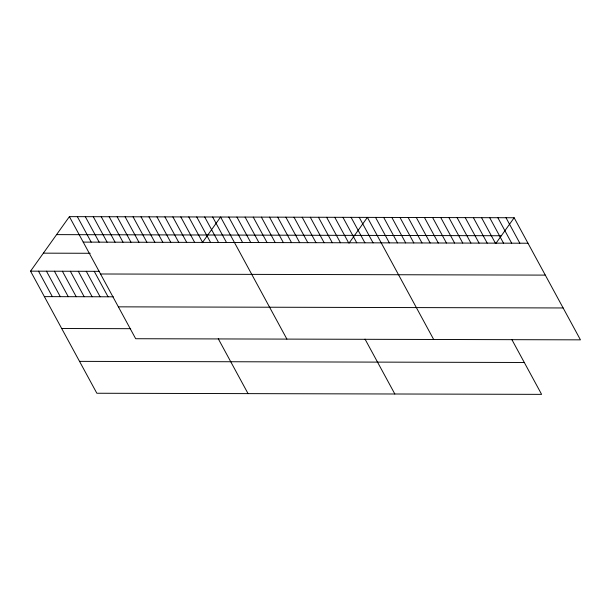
<?xml version="1.0" encoding="UTF-8"?>
<svg xmlns="http://www.w3.org/2000/svg" width="611" height="611" viewBox="0 0 611 611"><rect width="100%" height="100%" fill="white"/><g stroke="black" fill="none" stroke-linecap="round" stroke-linejoin="round"><path stroke-width="0.92" d="M511.812 339.487L541.606 394.362L96.844 393.247L30.55 271.154L69.394 216.638L514.157 217.753L580.45 339.846L135.68 338.723L69.394 216.638M202.294 242.727L220.609 217.012L286.903 339.105M349.064 243.102L367.387 217.386L433.673 339.472M495.842 243.468L514.157 217.753M56.571 234.624L501.341 235.747M83.218 242.109L527.988 243.224M43.366 253.16L90.237 253.282M30.55 271.154L99.532 271.33M100.532 273.988L545.302 275.11M44.382 296.625L113.356 296.801M118.366 306.844L563.136 307.959M61.696 328.512L130.67 328.687M79.529 361.361L524.299 362.483M506.007 217.73L519.839 243.209M497.85 217.715L511.682 243.186M489.701 217.692L503.525 243.163M481.544 217.669L495.376 243.147M473.388 217.653L487.219 243.125M465.238 217.631L479.062 243.102M457.081 217.608L470.913 243.079M448.925 217.592L462.756 243.063M440.775 217.569L454.607 243.041M432.619 217.547L446.45 243.018M424.462 217.531L438.293 243.002M416.312 217.508L430.144 242.979M408.156 217.485L421.987 242.957M400.006 217.47L413.83 242.941M391.85 217.447L405.681 242.918M383.693 217.424L397.524 242.895M375.544 217.401L389.367 242.88M359.23 217.363L373.061 242.834M351.081 217.34L364.912 242.819M342.924 217.325L356.755 242.796M334.767 217.302L348.598 242.773M326.618 217.279L340.449 242.75M318.461 217.264L332.292 242.735M310.304 217.241L324.135 242.712M302.155 217.218L315.986 242.689M365.034 339.12L394.836 393.996M293.998 217.203L307.829 242.674M285.849 217.18L299.673 242.651M277.692 217.157L291.523 242.628M269.535 217.142L283.367 242.613M261.386 217.119L275.21 242.59M253.229 217.096L267.06 242.567M245.072 217.073L258.904 242.552M236.923 217.058L250.754 242.529M228.766 217.035L242.598 242.506M212.651 216.997L226.482 242.468M204.693 216.974L218.524 242.445M196.734 216.958L210.566 242.43M188.776 216.936L202.608 242.407M180.818 216.913L194.649 242.384M172.86 216.897L186.691 242.368M164.901 216.874L178.733 242.346M156.943 216.852L170.775 242.33M218.264 338.746L248.058 393.629M148.985 216.836L162.809 242.307M141.019 216.813L154.85 242.284M133.061 216.798L146.892 242.269M125.102 216.775L138.934 242.246M117.144 216.752L130.975 242.223M109.186 216.737L123.017 242.208M101.227 216.714L115.059 242.185M93.269 216.691L107.101 242.17M85.311 216.676L99.142 242.147M77.353 216.653L91.184 242.124M94.224 271.315L108.055 296.786M86.266 271.299L100.097 296.77M78.307 271.276L92.131 296.747M70.341 271.253L84.173 296.725M62.383 271.238L76.215 296.709M54.425 271.215L68.256 296.686M46.467 271.192L60.298 296.671M38.508 271.177L52.34 296.648"/></g></svg>
